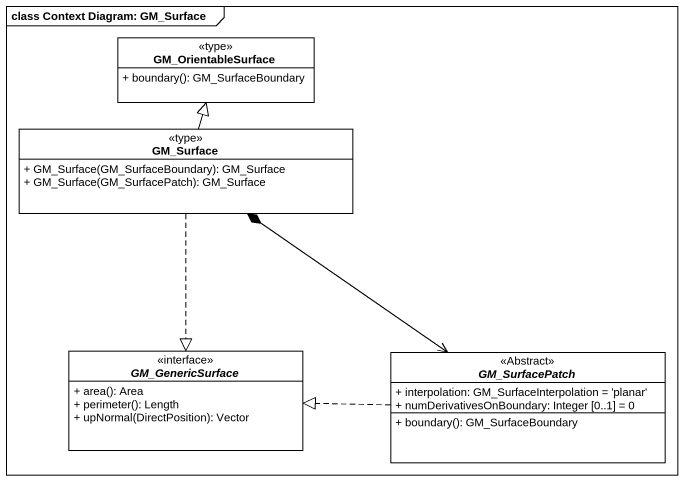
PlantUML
@startuml
mainframe class Context Diagram: GM_Surface
hide circle
hide empty members
skinparam classAttributeIconSize 0
class GM_OrientableSurface <<type>> {
  + boundary(): GM_SurfaceBoundary
}
class GM_Surface <<type>> {
  + GM_Surface(GM_SurfaceBoundary): GM_Surface
  + GM_Surface(GM_SurfacePatch): GM_Surface
}
interface GM_GenericSurface <<interface>> {
  + area(): Area
  + perimeter(): Length
  + upNormal(DirectPosition): Vector
}
abstract class GM_SurfacePatch <<Abstract>> {
  + interpolation: GM_SurfaceInterpolation = 'planar'
  + numDerivativesOnBoundary: Integer [0..1] = 0
  + boundary(): GM_SurfaceBoundary
}
GM_Surface -up-|> GM_OrientableSurface
GM_Surface ..|> GM_GenericSurface
GM_SurfacePatch <-up-* GM_Surface
GM_SurfacePatch .left.|> GM_GenericSurface
@enduml
